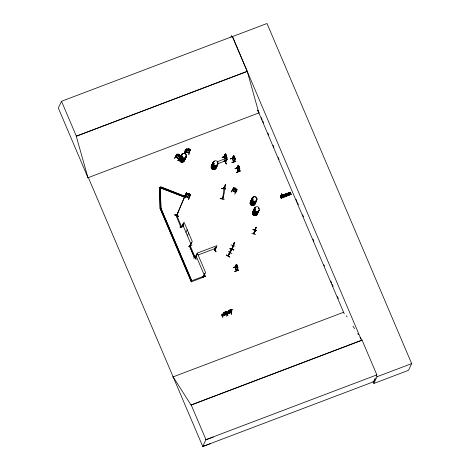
<?xml version="1.0" encoding="UTF-8"?>
<svg xmlns="http://www.w3.org/2000/svg" width="470" height="470" viewBox="0 0 470 470"><rect width="100%" height="100%" fill="white"/><g stroke="black" fill="none" stroke-linecap="round" stroke-linejoin="round"><path stroke-width="0.7" d="M281.013 197.03C281.471 196.871 280.267 197.341 281.183 196.554M175.945 156.874C174.511 155.823 179.893 159.459 178.7 158.449M178.559 158.696L179.928 155.893L180.233 156.087M232.239 190.567L232.579 190.755M232.615 190.779C231.769 189.339 236.251 192.465 235.611 192.671M280.984 196.877L280.919 196.619M182.154 226.799L183.4 224.131C182.425 222.945 181.784 227.833 182.002 226.493L184.023 222.175L192.248 241.504L190.256 245.81M182.172 226.84L182.066 226.399M189.933 245.599C193.822 237.374 189.21 248.377 190.127 245.399M203.71 276.613C202.641 276.771 204.885 274.621 205.531 272.424L197.306 253.089L195.262 257.46L195.467 257.208M195.561 257.672C199.039 249.523 194.921 259.957 195.491 257.296M204.45 274.327L203.633 276.689L204.75 273.681L203.393 276.278M223.937 156.663L225.289 153.913L225.506 154.201M224.202 157.039L224.084 156.592M234.988 267.201L236.357 264.281L236.927 265.344M235.311 267.318L234.976 267.148L236.733 270.603M236.351 270.414L236.686 270.697L237.773 267.665L236.428 270.35M233.085 245.587C229.724 254.828 234.459 243.818 234.078 243.19M232.744 247.073L234.26 242.673L232.838 245.728M253.917 233.584L255.145 230.846L253.677 233.678M254.834 230.247L253.847 233.802M230.265 252.584C224.513 262.571 232.509 247.208 228.355 255.433M235.153 158.972L233.596 155.423L232.239 158.284L233.913 161.774L233.672 161.357M233.672 155.911C232.303 157.28 231.833 158.966 233.942 161.762M239.77 168.777L238.431 171.703L239.788 168.812L238.267 165.246L236.874 168.125L238.543 171.615L238.507 171.209M281.454 196.672L281.377 196.46M227.58 313.731L227.175 313.866M230.829 312.433L231.951 309.736L230.517 312.603M215.078 250.064L214.69 250.216L216.247 247.249L214.672 249.94M220.195 198.616L224.178 199.157L220.224 198.557M221.54 188.347L225.518 188.881L221.564 188.282M222.31 198.61C223.52 198.546 225.471 187.066 225.465 184.34L223.597 188.687M223.503 196.219L222.11 198.71M224.684 186.143L223.42 188.852M222.868 197.247L224.208 187.025M233.126 245.939L233.073 246.286L233.59 244.946M254.899 230.594L254.852 230.94L255.551 229.125M281.689 193.981L281.23 196.113L281.759 197.318L282.682 196.431L282.294 194.88M185.303 149.848L184.822 153.696L185.45 149.877M184.822 153.696L185.286 149.848M185.533 151.763L186.825 149.119L186.472 149.049L185.157 151.88L189.034 152.568L185.227 151.898M186.425 150.318L186.149 149.871L186.608 149.002M186.472 149.049L186.825 149.119M186.561 149.031L190.027 149.548M188.065 148.796L189.345 149.09L188.065 148.796L187.941 149.184L187.242 149.166L186.954 149.783L187.477 150.177L189.445 150.282L189.733 149.666L189.14 149.425L189.304 149.055L189.199 149.384M188.964 154.513L189.486 150.676M189.451 150.617L188.746 154.477M190.003 150.682L186.384 150.324L189.416 150.882L190.003 150.682L190.432 149.754L190.009 149.554M190.432 149.754L189.998 149.595M176.732 215.513L186.631 192.207L184.499 196.695M176.908 215.06L176.62 215.348M184.687 196.771L184.61 196.525M234.195 242.972L234.219 242.661M255.968 227.627L255.991 227.316L254.581 230.57M233.913 243.812L234.031 243.313M255.809 227.968L255.704 228.414M231.087 244.905L234.93 246.033M181.937 156.257L182.407 156.534M182.46 156.41L182.413 156.704M214.114 163.883L213.662 163.907M217.61 162.25L217.263 162.438M217.31 162.538L217.68 162.379L217.305 162.279M252.549 199.633L252.69 199.492M253.036 199.868L252.584 199.891M253.089 200.008L252.731 199.398M256.432 198.187L256.185 198.422L256.62 198.375M256.203 198.475L256.579 198.534L256.32 198.334M258.688 208.145L258.6 208.469M258.6 208.21L258.8 208.521M258.694 208.375L258.853 208.157M230.018 248.671L233.807 249.999L230.042 248.607M231.88 249.171L232.973 245.405M233.572 244.541L233.249 245.675L233.537 245.058M233.238 246.151L231.927 248.865M251.791 233.314L255.633 234.471M252.848 229.607L256.72 230.67L252.878 229.53M253.659 233.831L254.734 230.094M255.363 228.919L255.621 228.214L254.54 231.857M255.345 229.196L255.022 230.329L255.31 229.713M255.01 230.805L255.051 231.181L255.145 230.846M255.562 229.284C253.213 236.404 257.725 221.852 255.516 229.301M229.965 248.859L233.807 249.981M230.042 248.612L233.884 249.752M225.341 314.636L226.64 311.933C229.184 314.083 217.939 319.341 223.773 313.202C223.279 314.042 222.363 316.633 222.527 315.634M225.759 314.636L226.969 311.804M230.406 312.456L230.776 312.309L227.086 313.801M230.741 312.568L227.145 313.978L228.461 310.94L228.267 312.004L231.61 310.429L231.058 310.905M282.476 196.272L281.683 197.347L281.154 196.143L281.742 193.934M233.449 244.805L233.743 243.93M255.222 229.46L255.521 228.584M230.141 252.508L228.085 255.897L230.13 251.767M160.47 193.358L160.617 186.86L185.521 196.595L185.209 197.376L159.536 187.642L160.129 208.351L160.94 208.269L160.346 187.559L159.536 187.642M182.859 195.696L186.561 197.236M225.494 162.344L225.347 162.403M222.281 198.91L223.52 196.043M178.494 216.229L174.687 214.925L178.453 216.329M176.567 215.401L176.697 215.049M176.702 215.501L176.89 215.096M184.622 196.413L184.516 196.701M178.095 212.493L176.755 215.436M185.862 194.216L185.997 193.893M184.651 197.829L186.161 194.298L185.732 194.163M186.114 194.269L184.475 197.77L186.179 194.239M188.264 193.364L188.094 193.734L186.807 193.276L187.025 193.611L185.715 196.313L185.879 196.043M189.457 195.849L186.613 194.65L186.807 193.276L187.248 193.323M188.059 193.711L188.229 193.34L189.439 193.851L189.228 194.21L189.78 194.58L189.492 195.197L187.148 194.21L187.436 193.593L188.076 193.669M188.212 193.376L189.428 193.887M189.287 194.18L189.439 193.851M185.862 196.072L185.397 196.16L189.052 197.676L190.362 194.868C189.345 194.756 188.2 197.999 189.081 197.5M189.093 197.694L189.128 197.406M189.904 195.808L188.582 199.497L189.915 195.867M190.015 195.732L189.422 195.861M189.24 194.175L190.426 194.844L189.974 194.85M177.337 213.815L185.374 194.891M174.764 214.755L178.465 216.3M232.985 245.922L234.307 242.89M254.699 230.089L256.038 227.327M344.275 313.884L257.713 110.239L258.853 112.918L247.22 71.317L232.415 36.507L61.517 101.273L58.339 108.059L87.972 177.736L259.252 112.765M210.208 443.733L202.752 446.5L88.354 177.537L87.949 177.684L76.263 136.212L247.22 71.317M160.305 187.642L185.209 197.376M160.617 186.86L185.521 196.595M230.841 37.277L231.692 35.462M176.42 154.988L174.535 158.361L176.626 155.053M178.947 158.819C174.922 157.192 174.634 156.487 177.131 154.319L175.815 157.015M175.909 157.027L176.702 155.282M375.401 377.998L373.65 381.734L202.752 446.5L205.966 439.644L376.864 374.878L362.059 340.063L361.565 340.415L232.415 36.507M178.265 154.184L178.089 154.548L177.513 154.348L177.225 154.965L177.66 155.576L179.381 156.304L179.669 155.688L179.164 155.229C180.116 154.413 176.456 153.496 179.364 154.912M178.3 154.219L178.112 154.513M179.387 154.877L179.229 155.206M177.966 160.423L180.192 157.333L178.13 160.587M179.017 158.672L180.251 155.999M180.039 157.168L177.942 160.476L180.198 157.338M160.129 208.351L159.571 187.559M160.188 208.621L191.343 281.812L160.188 208.621L160.94 208.269L191.737 280.843L160.905 208.351L160.511 194.786M188.282 148.955L189.058 149.108M189.457 150.817L188.64 152.556L189.146 152.409M188.717 152.591L189.939 149.877L190.291 149.948L189.962 149.742M189.122 152.544L190.385 149.748M175.815 215.049L176.532 214.772L181.632 226.939L180.915 227.21L175.815 215.049L176.532 214.772M185.462 196.19L186.743 193.346M188.423 193.546L189.151 193.851M189.052 197.676L190.444 194.809M183.752 225.77L180.092 227.186L183.782 225.712M180.915 227.21L181.632 226.939M183.4 224.131L182.025 226.74M185.973 232.403L187.236 229.718M225.195 156.246L222.14 157.427L225.218 156.187M224.237 156.957L225.312 154.042L224.108 156.751M223.937 156.692L224.049 157.133L225.453 154.371M187.389 235.729L188.646 233.038M226.37 158.372L226.687 156.933L226.346 156.14L226.223 157.474L225.841 157.145L225.23 155.182L225.518 154.565L225.829 155.047L226.011 154.654L226.37 156.169L226.011 154.654M226.041 154.971L226.352 155.682M226.07 158.384C226.146 156.792 227.186 157.814 226.575 157.309M225.947 158.872L226.704 157.256M226.211 158.707L226.81 157.438L225.289 153.913M225.43 162.162L226.681 159.495L225.477 162.356M226.146 160.1L227.398 159.577L223.732 161.081M226.282 163.995L224.942 161.01M188.37 246.538L192.024 245.199M189.392 245.834L190.144 245.481L195.244 257.648L194.527 257.918L189.392 245.834L190.186 245.422M233.572 157.691L230.506 158.842M191.343 242.808L189.956 245.546M233.596 155.423L233.196 157.021L234.371 159.794M232.55 158.537L233.796 155.864M234.195 156.475L234.348 156.146L234.859 157.338L234.554 158.978L233.572 156.675L233.86 156.058L234.166 156.545L234.348 156.146M234.383 156.469L234.683 157.18M235.723 161.081L232.051 162.473M233.619 161.545L235.029 158.76L233.913 161.727M235.029 158.76L233.643 161.492M235.135 158.936L233.966 161.657M223.555 188.87L224.836 185.991M238.789 167.355L235.135 168.671M193.499 258.054L196.478 256.685M194.586 255.621L196.196 259.187M194.527 257.918L195.244 257.648M238.284 165.293L237.191 168.43L237.932 166.78M236.951 168.06L237.074 168.366M196.683 255.051L196.672 254.675L195.432 257.513L197.424 253.036L217.011 245.616L214.725 249.911M237.062 168.477L238.167 165.428L238.431 165.704M240.358 170.921L236.686 172.314M239.43 167.161L239.189 168.818L238.337 167.379L238.496 165.898L238.801 166.386L238.983 165.986L239.336 167.508M239.536 168.648L238.255 171.386L239.665 168.601M235.764 192.447L232.28 190.585L233.649 187.695L232.286 190.62M233.29 188.828L231.052 192.001L233.261 188.822M232.527 190.767L233.913 187.959L233.602 187.765M191.079 281.025L203.322 276.384L203.522 276.777M234.648 194.228L236.763 190.938M235.552 192.647L236.962 189.751L236.563 190.697C234.342 190.691 230.758 187.072 236.046 190.75M215.06 249.993L214.714 250.187L215.072 249.823M216.3 247.373L215.125 249.97M203.322 276.384L203.581 277.171L203.363 276.46M215.883 251.726L214.297 248.119L216.036 251.709M205.455 276.019L202.388 277.271M226.417 254.91L229.859 256.972M228.473 251.538L231.904 253.624M229.019 253.9L231.263 249.999M229.789 252.496L230.371 251.309M230.694 250.868L229.46 253.036M233.931 243.848C234.583 242.326 233.238 246.198 233.778 244.471M231.452 250.028L229.918 252.878M233.373 246.192L232.004 249.253L233.12 245.458M233.226 267.753L236.904 266.361M236.392 264.827L236.381 264.451L235.341 267.383M236.269 265.315L235.282 267.5M236.281 266.737L237.086 265.015L237.603 266.202M237.097 265.068L236.939 265.397L236.592 264.933L236.298 265.55L237.303 267.835L237.385 266.519M236.768 267.841L237.579 266.173M254.717 230.606L256.079 227.545M255.709 228.508L255.856 228.085M237.773 267.665L236.569 270.373M236.545 270.767L234.994 267.189L236.51 270.755L237.891 267.794L237.409 266.549M253.782 233.907L255.051 231.181M238.466 270.074L234.8 271.49M223.027 313.907L223.914 312.703L227.022 311.575L226.587 312.515M223.72 313.079L222.539 315.846M226.035 311.598L225.853 311.992L226.381 311.827L226.094 312.444L223.773 313.355L224.067 312.732L226.035 311.598L224.836 312.062L224.372 313.12L225.494 312.679L225.782 312.062L224.666 312.503M225.042 312.039L225.764 311.757M222.892 317.773L221.3 314.171M280.361 196.325L281.43 195.89M225.4 314.765L227.022 311.933M280.86 196.442L280.637 196.771L280.948 196.807M281.348 195.784L280.255 196.084L290.272 192.465M280.966 197.288L281.101 196.995M281.089 197.805L281.178 198.164L291.083 194.286L290.254 192.271L280.337 196.219M227.169 313.948L228.702 311.005L228.426 311.263M228.702 311.005L227.527 313.578M227.474 313.872L228.755 311.134M282.094 197.412L281.612 196.389M226.564 316.345L225.441 313.255M229.854 309.988L229.354 311.046L230.476 310.611L230.764 309.994L229.642 310.429M229.713 310.359L231.034 309.565L230.835 309.924L231.363 309.759L230.353 310.876L228.755 311.281L229.66 310.323M230.024 309.965L230.746 309.683M227.915 315.646L226.329 312.045M230.376 312.691L232.004 309.859M231.569 310.441L232.004 309.507L231.657 309.554M230.676 312.391L232.021 309.542M287.558 193.358L288.363 195.126M231.598 314.213L229.995 310.611L231.751 314.195L230.417 311.187M288.562 192.964L289.367 194.733M289.232 192.7L290.043 194.468M282.3 195.408L290.254 192.271M173.136 376.875L191.067 405.028L362.059 340.063M291.03 194.122L281.066 197.911L291.036 194.145M374.073 381.076L374.925 379.261M373.004 381.429L373.867 383.455L377.011 376.734L411.661 363.604L267.007 23.5L232.356 36.631M411.661 363.604L408.518 370.319L373.867 383.455M181.872 226.587L182.178 226.804M229.096 253.859L230.999 250.663M230.282 251.75L230.964 250.404M229.918 252.384L230.042 252.114M286.929 195.032L286.935 194.48M213.615 163.666L213.709 163.542M212.587 165.669L212.634 166.192M213.533 163.901L214.009 164.136L214.038 163.548M252.425 199.621L252.737 199.415M253.118 199.903L252.731 200.144L252.431 199.709M229.76 257.137L226.329 255.063M176.503 154.859L176.726 155.411L179.34 156.998L176.714 155.37M177.131 154.319L176.896 154.013L178.142 154.548M177.325 154.078L180.163 156.199L179.928 155.893M179.928 155.693L179.188 155.194M179.851 156.945L179.293 157.004M233.208 188.611L233.431 189.163M233.913 187.959L233.531 187.883M236.639 189.445L233.625 187.73M235.382 192.212L236.563 189.757L236.998 189.768M236.563 190.697L236.005 190.755M231.211 250.005L231.416 249.776L230.036 252.948M223.955 156.645L224.813 158.831M185.221 151.634L188.693 152.351M226.099 312.973L223.268 314.036L226.628 312.503M185.303 151.628L189.058 152.503M185.444 196.013L189.105 197.553L185.439 196.172M195.45 257.484L195.796 257.102L195.279 257.454M228.426 310.952L231.698 309.577M181.937 156.093L182.342 156.187M185.879 155.223L185.926 154.947M255.069 209.467L254.957 209.855L255.328 209.896M255.375 209.99L254.799 209.649M195.972 259.311L194.421 255.692M225.477 162.326L227.445 157.867L217.651 161.574M289.602 192.706L282.394 195.667M282.452 195.761L290.419 192.8M280.978 197.67L290.16 193.957M280.901 197.529L290.93 193.934M288.269 194.927L281.013 197.794L290.266 194.192M281.172 198.158L291.077 194.28M236.533 264.557L237.785 267.295M237.127 268.658L237.479 268.675L235.905 265.879L235.94 265.168M231.017 309.524L229.836 310.036M223.444 313.331L223.773 313.202M222.151 315.84L225.759 314.395M227.11 313.825L230.764 312.485M222.128 315.893L225.712 314.495M225.312 154.042L225.324 154.418M225.465 154.189L225.87 155.03M226.352 158.384L224.825 155.364L226.393 156.369L226.757 157.503M225.118 156.052L222.14 157.427M180.004 226.987L183.67 225.565L180.092 227.186M215.836 251.791L214.461 248.095M204.891 274.004L204.626 273.728M201.789 277.429L205.449 276.002L201.753 277.459M202.447 277.4L205.508 276.237M236.798 266.226L233.191 267.777M237.914 267.994L237.644 267.712M238.454 270.044L234.777 271.449L238.472 269.986M76.263 136.212L247.161 71.446M234.084 157.321L230.482 158.907M230.476 158.866L233.561 157.667M217.698 163.766L226.188 160.552M235.17 159.089L234.9 158.807M234.695 159.876L234.36 159.759M232.027 162.532L235.729 161.093L232.051 162.573M232.109 162.72L235.787 161.328M238.267 165.246L238.484 165.511M237.814 166.151L239.371 169.699L238.995 169.6M238.719 167.161L235.118 168.748M235.112 168.707L238.819 167.25M239.665 168.278L239.788 168.812M236.663 172.373L240.364 170.933L236.686 172.414M198.187 254.957L215.754 248.301M191.343 281.812L203.622 277.089M172.737 377.028L343.635 312.262M191.067 405.028L360.878 340.674M205.872 439.838L213.327 437.071M175.745 156.592L178.9 158.883M232.321 190.485L235.676 192.506M286.765 195.138L286.242 194.997M222.198 316.052L223.426 312.979M182.319 156.716L181.825 156.334M254.999 209.367L255.38 209.426M160.164 208.263L160.94 208.269M286.512 194.339L286.982 194.609M213.803 163.413L214.161 163.566M281.142 196.818L281.295 196.572M234.401 159.741L234.718 159.818M182.225 156.028L182.53 156.263M224.055 156.727L225.183 159.342M237.074 168.336L238.425 171.532M187.242 193.376L190.385 194.833M281.671 193.963L282.229 194.551M251.644 202.229L251.438 201.912M255.369 209.632L254.928 209.708M253.947 212.088L253.806 211.764M236.633 189.645L236.939 189.839M228.009 311.839L228.297 311.98M286.312 195.103L286.148 194.786M281.759 194.004L282.37 194.85M282.399 196.301L282.74 196.389L282.699 195.796M236.639 189.41L236.974 189.809M236.58 264.569L236.316 264.299L235.922 265.897M346.378 315.781L347.154 317.003M352.999 326.186L354.562 328.63M357.676 333.53L358.457 334.752M360.014 337.202L361.183 339.035M190.086 245.751L189.986 245.411L190.274 245.681M186.196 149.883L186.431 150.277M280.343 196.178L281.136 197.982M236.851 265.521L237.332 266.631M236.563 266.137L237.045 267.248M231.081 310.905L228.267 312.004M226.264 312.109L227.844 315.717L226.393 312.762M224.114 157.074L225.089 159.324M183.136 223.855L183.276 224.178M191.214 242.861L191.355 243.184M224.789 160.388L226.346 164.007L224.977 160.975M376.153 374.719L377.011 376.734M261.261 117.494L262.125 119.521M262.701 120.872L263.564 122.905M267.877 133.039L268.734 135.066M273.046 145.201L273.91 147.227M278.222 157.362L279.08 159.395M296.041 199.262L296.905 201.289M297.475 202.641L298.338 204.667M302.651 214.802L303.514 216.829M312.997 239.13L313.86 241.157M323.918 264.804L324.494 266.155M330.815 281.025L331.679 283.052M332.255 284.403L333.118 286.43M337.425 296.564L338.288 298.591M234.324 156.21L234.794 157.321M236.909 168.113L238.419 171.662M232.297 158.226L233.784 161.821M196.049 255.78L204.274 275.109M182.765 224.86L190.99 244.189M189.428 245.751L194.568 257.836M191.155 404.829L205.966 439.644M61.517 101.273L76.322 136.083M176.561 154.847L176.749 155.376M282.423 195.203L282.535 195.526M224.854 155.529L224.871 154.8L224.836 155.364M185.744 157.515A2.538 2.438 25.1 0 1 181.996 159.224A2.538 2.438 25.1 0 1 181.702 155.141M185.679 156.921A2.497 2.397 25.1 0 1 182.284 159.383A2.497 2.397 25.1 0 1 181.708 155.218M185.403 158.126A2.485 2.391 25.1 0 1 181.726 159.806A2.485 2.391 25.1 0 1 181.438 155.805M185.744 157.427A2.497 2.397 25.1 0 1 182.054 159.107A2.497 2.397 25.1 0 1 181.761 155.094M186.026 156.181A2.497 2.397 25.1 0 1 182.63 158.643A2.497 2.397 25.1 0 1 182.054 154.477M186.085 156.052A2.497 2.397 25.1 0 1 182.689 158.513A2.497 2.397 25.1 0 1 182.113 154.354M184.751 158.983A2.538 2.438 25.1 0 1 181.303 161.486A2.497 2.397 25.1 0 1 180.715 157.333M180.709 157.256A2.538 2.438 25.1 0 0 181.303 161.486A2.497 2.397 25.1 0 0 184.692 159.03M184.41 160.241A2.485 2.391 25.1 0 1 180.738 161.915A2.491 2.391 25.1 0 1 180.427 157.955M180.451 157.92A2.485 2.391 25.1 0 0 180.738 161.915A2.491 2.391 25.1 0 0 184.399 160.282M185.35 158.237A2.485 2.391 25.1 0 1 181.679 159.912A2.485 2.391 25.1 0 1 181.391 155.917M185.115 158.208A2.538 2.438 25.1 0 1 181.667 160.705A2.538 2.438 25.1 0 1 181.079 156.475A2.497 2.397 25.1 0 0 181.702 160.628A2.497 2.397 25.1 0 0 185.098 158.167M184.751 158.907A2.497 2.397 25.1 0 1 181.355 161.369A2.497 2.397 25.1 0 1 180.774 157.203M185.039 158.29A2.497 2.397 25.1 0 1 181.949 160.863A2.497 2.397 25.1 0 1 180.609 157.021M258.659 210.866A2.497 2.397 25.1 0 1 254.699 212.37A2.497 2.397 25.1 0 1 255.239 208.234M255.263 208.116A2.538 2.438 25.1 0 0 254.711 212.317A2.538 2.438 25.1 0 0 258.735 210.789A2.497 2.397 25.1 0 1 255.316 212.575A2.497 2.397 25.1 0 1 254.282 208.845M258.377 210.819A2.491 2.391 25.1 0 1 254.987 213.274A2.491 2.391 25.1 0 1 254.411 209.121M258.324 210.924A2.491 2.391 25.1 0 1 254.94 213.38A2.491 2.391 25.1 0 1 254.358 209.226M259.064 210.09A2.538 2.438 25.1 0 1 255.316 211.8A2.497 2.397 25.1 0 1 255.028 207.793M255.022 207.716A2.538 2.438 25.1 0 0 255.316 211.8A2.497 2.397 25.1 0 0 259.005 210.125M253.683 210.572A2.538 2.438 25.1 0 0 253.976 214.655A2.497 2.397 25.1 0 0 257.666 212.981A2.538 2.438 25.1 0 1 253.976 214.655A2.497 2.397 25.1 0 1 253.688 210.648M257.39 212.928A2.491 2.391 25.1 0 1 254.305 215.489A2.491 2.391 25.1 0 1 252.966 211.665M258.071 211.559A2.538 2.438 25.1 0 1 254.623 214.062A2.538 2.438 25.1 0 1 254.029 209.832A2.538 2.438 25.1 0 0 254.64 214.02A2.538 2.438 25.1 0 0 258.089 211.524A2.497 2.397 25.1 0 1 254.675 213.944A2.497 2.397 25.1 0 1 254.094 209.779M257.725 212.857A2.497 2.397 25.1 0 1 254.035 214.537A2.497 2.397 25.1 0 1 253.747 210.525M257.072 213.815A2.497 2.397 25.1 0 1 253.594 213.28A2.497 2.397 25.1 0 1 254.035 209.908M258.012 211.606A2.497 2.397 25.1 0 1 257.531 213.38M256.291 200.925A2.497 2.397 25.1 0 1 252.331 202.423A2.538 2.438 25.1 0 1 252.878 198.211M252.872 198.287A2.497 2.397 25.1 0 0 252.331 202.423A2.538 2.438 25.1 0 0 256.35 200.884A2.538 2.438 25.1 0 1 252.343 202.37A2.538 2.438 25.1 0 1 252.895 198.17M255.991 200.919A2.491 2.391 25.1 0 1 252.601 203.375A2.491 2.391 25.1 0 1 252.02 199.221M256.696 200.144A2.538 2.438 25.1 0 1 252.672 201.671A2.538 2.438 25.1 0 1 253.224 197.471M256.35 200.796A2.497 2.397 25.1 0 1 252.66 202.482A2.497 2.397 25.1 0 1 252.372 198.463M256.638 200.179A2.497 2.397 25.1 0 1 252.948 201.865A2.497 2.397 25.1 0 1 252.66 197.846M256.714 200.108A2.538 2.438 25.1 0 1 252.69 201.63A2.538 2.438 25.1 0 1 253.242 197.429M256.696 200.055A2.497 2.397 25.1 0 1 252.737 201.559A2.497 2.397 25.1 0 1 253.277 197.424M255.38 202.958A2.538 2.438 25.1 0 1 251.356 204.485A2.538 2.438 25.1 0 1 251.902 200.285M255.298 203.034A2.497 2.397 25.1 0 1 251.609 204.72A2.497 2.397 25.1 0 1 251.321 200.702M255.962 200.978A2.491 2.391 25.1 0 1 252.572 203.434A2.491 2.391 25.1 0 1 251.991 199.28M255.022 202.987A2.491 2.391 25.1 0 1 251.938 205.549A2.491 2.391 25.1 0 1 250.598 201.718A2.491 2.391 25.1 0 0 251.92 205.59A2.491 2.391 25.1 0 0 254.999 203.028M255.704 201.618A2.538 2.438 25.1 0 1 252.255 204.115A2.538 2.438 25.1 0 1 251.667 199.885M255.357 202.911A2.497 2.397 25.1 0 1 251.397 204.409A2.497 2.397 25.1 0 1 251.938 200.279M255.645 201.665A2.497 2.397 25.1 0 1 252.249 204.127A2.497 2.397 25.1 0 1 251.667 199.962M255.704 202.171A2.497 2.397 25.1 0 1 252.014 203.851A2.497 2.397 25.1 0 1 251.726 199.838M213.404 162.491A2.538 2.438 25.1 0 0 213.991 166.721A2.538 2.438 25.1 0 0 217.44 164.224A2.503 2.403 25.1 0 1 214.026 166.65A2.503 2.403 25.1 0 1 213.445 162.473M217.369 164.935A2.497 2.397 25.1 0 1 213.68 166.621A2.497 2.397 25.1 0 1 213.386 162.602M217.087 164.888A2.491 2.391 25.1 0 1 213.697 167.343A2.491 2.391 25.1 0 1 213.098 163.237M213.121 163.19A2.491 2.391 25.1 0 0 213.697 167.343A2.491 2.391 25.1 0 0 217.064 164.935M217.786 163.478A2.538 2.438 25.1 0 1 215.847 166.145A2.538 2.438 25.1 0 1 212.892 164.412A2.538 2.438 25.1 0 1 214.32 161.445M217.716 163.566A2.503 2.403 25.1 0 1 215.806 166.198A2.503 2.403 25.1 0 1 212.887 164.488A2.503 2.403 25.1 0 1 214.291 161.557M217.775 164.071A2.497 2.397 25.1 0 1 213.815 165.575A2.497 2.397 25.1 0 1 214.355 161.439M216.435 166.374A2.538 2.438 25.1 0 1 212.986 168.871A2.538 2.438 25.1 0 1 212.393 164.641M216.376 167.05A2.497 2.397 25.1 0 1 212.687 168.73A2.497 2.397 25.1 0 1 212.399 164.717M216.1 166.997A2.491 2.391 25.1 0 1 212.71 169.453A2.491 2.391 25.1 0 1 212.129 165.299M217.034 164.999A2.491 2.391 25.1 0 1 213.65 167.455A2.491 2.391 25.1 0 1 213.069 163.296M216.077 167.038A2.491 2.391 25.1 0 1 212.693 169.494A2.491 2.391 25.1 0 1 212.111 165.34M213.309 163.595A2.538 2.438 25.1 0 0 212.763 167.796A2.538 2.438 25.1 0 0 216.782 166.274A2.538 2.438 25.1 0 1 212.781 167.761A2.538 2.438 25.1 0 1 213.327 163.56A2.497 2.397 25.1 0 0 212.822 167.684A2.497 2.397 25.1 0 0 216.782 166.186M216.729 166.309A2.503 2.403 25.1 0 1 213.033 167.996A2.503 2.403 25.1 0 1 212.746 163.971M216.435 166.292A2.503 2.403 25.1 0 1 213.345 168.871A2.503 2.403 25.1 0 1 211.999 165.023M178.071 154.695L177.783 155.312L178.823 155.958L179.111 155.341L178.071 154.695M178.436 154.424L179.058 154.953L178.436 154.424M187.888 149.296L187.601 149.912L188.799 150.153L189.087 149.536L187.888 149.296M188.041 193.846L187.753 194.463L188.887 194.938L189.175 194.322L188.041 193.846M225.776 155.159L225.488 155.776L225.964 156.88L226.252 156.263L225.776 155.159M234.113 156.651L233.825 157.268L234.301 158.378L234.589 157.761L234.113 156.651M238.748 166.498L238.46 167.114L238.93 168.219L239.224 167.602L238.748 166.498M239.013 166.309L239.265 167.132L239.013 166.309M234.219 188.1L233.931 188.717L234.366 189.328L236.087 190.056L236.381 189.439L235.87 188.987C236.663 188.511 234.665 187.401 234.83 188.335L234.219 188.1M234.777 188.447L234.489 189.063L235.529 189.71L235.822 189.093L234.777 188.447M235.141 188.176L235.764 188.705L235.141 188.176M237.115 265.333L237.374 266.155L237.115 265.333M285.678 194.063L286.447 195.902L285.678 194.063M286.682 193.669L287.458 195.508L286.682 193.669M289.773 193.094L282.493 195.896L289.779 193.1M226.393 158.32L226.076 158.243L226.411 158.361M181.637 156.551A2.491 2.391 25.1 0 0 185.891 157.203A2.491 2.391 25.1 0 0 184.234 153.302A2.491 2.391 25.1 0 0 181.637 156.551M181.614 156.61A2.485 2.391 25.1 0 0 185.856 157.262A2.485 2.391 25.1 0 0 184.199 153.373A2.485 2.391 25.1 0 0 181.614 156.61M182.636 158.631A2.538 2.438 25.1 0 0 186.085 156.134A2.538 2.438 25.1 0 1 182.654 158.596A2.538 2.438 25.1 0 1 182.049 154.401A2.538 2.438 25.1 0 0 182.654 158.596M254.581 209.931A2.491 2.391 25.1 0 0 258.835 210.584A2.491 2.391 25.1 0 0 257.178 206.683A2.491 2.391 25.1 0 0 254.581 209.931M255.333 211.758A2.538 2.438 25.1 0 0 259.082 210.049A2.497 2.397 25.1 0 1 255.375 211.682A2.497 2.397 25.1 0 1 255.087 207.67A2.538 2.438 25.1 0 0 255.333 211.758M254.288 215.536A2.491 2.391 25.1 0 0 257.366 212.969A2.497 2.397 25.1 0 1 254.288 215.542A2.497 2.397 25.1 0 1 252.942 211.706A2.491 2.391 25.1 0 0 254.288 215.536M252.243 199.92A2.491 2.391 25.1 0 0 256.497 200.578A2.491 2.391 25.1 0 0 254.84 196.677A2.491 2.391 25.1 0 0 252.243 199.92M252.214 199.985A2.491 2.391 25.1 0 0 256.467 200.637A2.491 2.391 25.1 0 0 254.811 196.742A2.491 2.391 25.1 0 0 252.214 199.985M213.292 164.001A2.491 2.391 25.1 0 0 217.545 164.653A2.491 2.391 25.1 0 0 215.883 160.758A2.491 2.391 25.1 0 0 213.292 164.001"/></g></svg>
